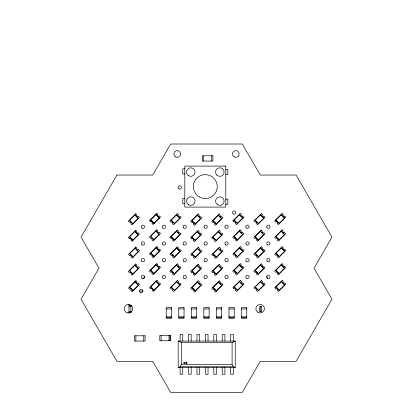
<?xml version="1.0" encoding="UTF-8"?>
<svg xmlns="http://www.w3.org/2000/svg" width="413" height="413" viewBox="0 0 413 413"><rect width="100%" height="100%" fill="white"/><g stroke="black" fill="none" stroke-linecap="round" stroke-linejoin="round"><path stroke-width="0.62" d="M143.719 278.538L144.829 276.276M178.179 367.622L180.089 366.734L181.317 364.462L181.317 342.537L178.179 341.076L178.179 367.622L235.25 367.622L235.25 341.076L178.179 341.076M129.718 220.248L134.839 215.127L134.839 214.662L138.567 218.384L138.097 218.384L132.976 223.51L132.976 223.975L129.248 220.248L129.718 220.248L132.976 223.51M129.672 236.701L134.793 231.579L134.793 231.115L138.52 234.842L138.05 234.842L132.929 239.963L132.929 240.428L129.207 236.701L129.672 236.701L132.929 239.963M150.771 219.845L155.892 214.724L155.892 214.259L159.619 217.981L159.155 217.981L154.034 223.108L154.034 223.572L150.306 219.845L150.771 219.845L154.034 223.108M129.806 253.468L134.927 248.342L134.927 247.877L138.654 251.605L138.185 251.605L133.063 256.726L133.063 257.191L129.336 253.468L129.806 253.468L133.063 256.726M150.724 236.298L155.851 231.177L155.851 230.712L159.573 234.439L159.108 234.439L153.987 239.561L153.987 240.025L150.26 236.298L150.724 236.298L153.987 239.561M171.292 220.114L176.413 214.992L176.413 214.528L180.14 218.25L179.67 218.25L174.549 223.376L174.549 223.841L170.827 220.114L171.292 220.114L174.549 223.376M129.672 270.5L134.793 265.378L134.793 264.909L138.52 268.636L138.05 268.636L132.929 273.757L132.929 274.222L129.207 270.5L129.672 270.5L132.929 273.757M150.859 253.066L155.98 247.939L155.98 247.475L159.707 251.202L159.242 251.202L154.121 256.323L154.121 256.788L150.394 253.066L150.859 253.066L154.121 256.323M171.245 236.566L176.366 231.445L176.366 230.981L180.094 234.708L179.629 234.708L174.503 239.829L174.503 240.294L170.781 236.566L171.245 236.566L174.503 239.829M192.076 220.516L197.202 215.395L197.202 214.93L200.924 218.653L200.46 218.653L195.339 223.779L195.339 224.244L191.611 220.516L192.076 220.516L195.339 223.779M129.806 287.128L134.927 282.007L134.927 281.542L138.654 285.264L138.185 285.264L133.063 290.391L133.063 290.855L129.336 287.128L129.806 287.128L133.063 290.391M150.724 270.097L155.851 264.976L155.851 264.506L159.573 268.233L159.108 268.233L153.987 273.354L153.987 273.824L150.26 270.097L150.724 270.097L153.987 273.354M171.38 253.334L176.501 248.208L176.501 247.743L180.228 251.471L179.763 251.471L174.637 256.592L174.637 257.056L170.915 253.334L171.38 253.334L174.637 256.592M192.03 236.969L197.156 231.848L197.156 231.383L200.878 235.111L200.413 235.111L195.292 240.232L195.292 240.696L191.565 236.969L192.03 236.969L195.292 240.232M213.134 220.516L218.255 215.395L218.255 214.93L221.982 218.653L221.518 218.653L216.391 223.779L216.391 224.244L212.669 220.516L213.134 220.516L216.391 223.779M150.859 286.725L155.98 281.604L155.98 281.139L159.707 284.862L159.242 284.862L154.121 289.988L154.121 290.453L150.394 286.725L150.859 286.725L154.121 289.988M171.245 270.365L176.366 265.244L176.366 264.774L180.094 268.502L179.629 268.502L174.503 273.623L174.503 274.087L170.781 270.365L171.245 270.365L174.503 273.623M192.164 253.737L197.29 248.611L197.29 248.146L201.012 251.873L200.548 251.873L195.426 256.994L195.426 257.459L191.699 253.737L192.164 253.737L195.426 256.994M213.087 236.969L218.209 231.848L218.209 231.383L221.936 235.111L221.471 235.111L216.345 240.232L216.345 240.696L212.623 236.969L213.087 236.969L216.345 240.232M234.186 219.979L239.313 214.858L239.313 214.393L243.035 218.116L242.57 218.116L237.449 223.242L237.449 223.707L233.722 219.979L234.186 219.979L237.449 223.242M171.38 286.994L176.501 281.873L176.501 281.408L180.228 285.13L179.763 285.13L174.637 290.256L174.637 290.721L170.915 286.994L171.38 286.994L174.637 290.256M192.03 270.768L197.156 265.647L197.156 265.177L200.878 268.904L200.413 268.904L195.292 274.025L195.292 274.49L191.565 270.768L192.03 270.768L195.292 274.025M213.222 253.737L218.343 248.611L218.343 248.146L222.07 251.873L221.605 251.873L216.479 256.994L216.479 257.459L212.757 253.737L213.222 253.737L216.479 256.994M234.145 236.432L239.266 231.311L239.266 230.846L242.989 234.574L242.524 234.574L237.403 239.695L237.403 240.159L233.675 236.432L234.145 236.432L237.403 239.695M255.244 220.114L260.366 214.992L260.366 214.528L264.093 218.25L263.628 218.25L258.502 223.376L258.502 223.841L254.78 220.114L255.244 220.114L258.502 223.376M192.164 287.396L197.29 282.275L197.29 281.811L201.012 285.533L200.548 285.533L195.426 290.654L195.426 291.124L191.699 287.396L192.164 287.396L195.426 290.654M213.087 270.768L218.209 265.647L218.209 265.177L221.936 268.904L221.471 268.904L216.345 274.025L216.345 274.49L212.623 270.768L213.087 270.768L216.345 274.025M234.279 253.2L239.401 248.074L239.401 247.609L243.123 251.336L242.658 251.336L237.537 256.458L237.537 256.922L233.81 253.2L234.279 253.2L237.537 256.458M255.198 236.566L260.319 231.445L260.319 230.981L264.046 234.708L263.582 234.708L258.461 239.829L258.461 240.294L254.733 236.566L255.198 236.566L258.461 239.829M276.034 219.979L281.155 214.858L281.155 214.393L284.877 218.116L284.412 218.116L279.291 223.242L279.291 223.707L275.564 219.979L276.034 219.979L279.291 223.242M213.222 287.396L218.343 282.275L218.343 281.811L222.07 285.533L221.605 285.533L216.479 290.654L216.479 291.124L212.757 287.396L213.222 287.396L216.479 290.654M234.145 270.231L239.266 265.11L239.266 264.64L242.989 268.367L242.524 268.367L237.403 273.489L237.403 273.958L233.675 270.231L234.145 270.231L237.403 273.489M255.332 253.334L260.453 248.208L260.453 247.743L264.181 251.471L263.716 251.471L258.595 256.592L258.595 257.056L254.867 253.334L255.332 253.334L258.595 256.592M275.987 236.432L281.108 231.311L281.108 230.846L284.836 234.574L284.366 234.574L279.245 239.695L279.245 240.159L275.517 236.432L275.987 236.432L279.245 239.695M234.279 286.859L239.401 281.738L239.401 281.274L243.123 284.996L242.658 284.996L237.537 290.122L237.537 290.587L233.81 286.859L234.279 286.859L237.537 290.122M255.198 270.365L260.319 265.244L260.319 264.774L264.046 268.502L263.582 268.502L258.461 273.623L258.461 274.087L254.733 270.365L255.198 270.365L258.461 273.623M276.121 253.2L281.243 248.074L281.243 247.609L284.97 251.336L284.5 251.336L279.379 256.458L279.379 256.922L275.652 253.2L276.121 253.2L279.379 256.458M255.332 286.994L260.453 281.873L260.453 281.408L264.181 285.13L263.716 285.13L258.595 290.256L258.595 290.721L254.867 286.994L255.332 286.994L258.595 290.256M275.987 270.231L281.108 265.11L281.108 264.64L284.836 268.367L284.366 268.367L279.245 273.489L279.245 273.958L275.517 270.231L275.987 270.231L279.245 273.489M276.121 286.859L281.243 281.738L281.243 281.274L284.97 284.996L284.5 284.996L279.379 290.122L279.379 290.587L275.652 286.859L276.121 286.859L279.379 290.122M181.317 342.537L232.106 342.537L235.25 341.076M184.807 168.829L182.758 168.829L182.758 173.956L184.807 173.956M225.803 169.516L227.852 169.516L227.852 174.637L225.803 174.637M184.807 198.555L182.758 198.555L182.758 203.676L184.807 203.676M225.803 199.236L227.852 199.236L227.852 204.363L225.803 204.363M139.196 291.031L143.032 291.031M128.975 305.615L131.804 305.615M128.975 306.27L130.936 306.27M166.227 308.939L171.498 308.939M178.772 308.939L184.043 308.939M191.322 308.939L196.588 308.939M203.867 308.939L209.133 308.939M216.412 308.939L221.678 308.939M228.957 308.939L234.228 308.939M241.502 308.939L246.773 308.939M128.975 311.758L130.936 311.758M128.975 312.414L131.169 312.414M166.227 316.843L171.498 316.843M178.772 316.843L184.043 316.843M191.322 316.843L196.588 316.843M203.867 316.843L209.133 316.843M216.412 316.843L221.678 316.843M228.957 316.843L234.228 316.843M241.502 316.843L246.773 316.843M166.227 317.834L171.498 317.834M178.772 317.834L184.043 317.834M191.322 317.834L196.588 317.834M203.867 317.834L209.133 317.834M216.412 317.834L221.678 317.834M228.957 317.834L234.228 317.834M241.502 317.834L246.773 317.834M181.317 364.462L232.106 364.462L233.335 366.734L235.25 367.622M180.089 366.734L233.335 366.734M281.155 214.858L284.412 218.116M281.108 231.311L284.366 234.574M260.366 214.992L263.628 218.25M281.243 248.074L284.5 251.336M260.319 231.445L263.582 234.708M239.313 214.858L242.57 218.116M281.108 265.11L284.366 268.367M260.453 248.208L263.716 251.471M239.266 231.311L242.524 234.574M218.255 215.395L221.518 218.653M281.243 281.738L284.5 284.996M260.319 265.244L263.582 268.502M239.401 248.074L242.658 251.336M218.209 231.848L221.471 235.111M197.202 215.395L200.46 218.653M260.453 281.873L263.716 285.13M239.266 265.11L242.524 268.367M218.343 248.611L221.605 251.873M197.156 231.848L200.413 235.111M176.413 214.992L179.67 218.25M239.401 281.738L242.658 284.996M218.209 265.647L221.471 268.904M197.29 248.611L200.548 251.873M176.366 231.445L179.629 234.708M155.892 214.724L159.155 217.981M218.343 282.275L221.605 285.533M197.156 265.647L200.413 268.904M176.501 248.208L179.763 251.471M155.851 231.177L159.108 234.439M134.839 215.127L138.097 218.384M197.29 282.275L200.548 285.533M176.366 265.244L179.629 268.502M155.98 247.939L159.242 251.202M134.793 231.579L138.05 234.842M176.501 281.873L179.763 285.13M155.851 264.976L159.108 268.233M134.927 248.342L138.185 251.605M155.98 281.604L159.242 284.862M134.793 265.378L138.05 268.636M134.927 282.007L138.185 285.264M260.732 306.27L260.732 311.758M233.324 341.076L233.324 334.442L230.671 334.442L230.671 341.076M233.324 367.622L233.324 374.255L230.671 374.255L230.671 367.622M232.106 342.537L232.106 364.462M224.894 341.076L224.894 334.442L222.24 334.442L222.24 341.076M224.894 367.622L224.894 374.255L222.24 374.255L222.24 367.622M216.469 341.076L216.469 334.442L213.815 334.442L213.815 341.076M216.469 367.622L216.469 374.255L213.815 374.255L213.815 367.622M211.585 155.789L211.585 161.06M208.038 341.076L208.038 334.442L205.385 334.442L205.385 341.076M208.038 367.622L208.038 374.255L205.385 374.255L205.385 367.622M203.681 155.789L203.681 161.06M199.613 341.076L199.613 334.442L196.955 334.442L196.955 341.076M199.613 367.622L199.613 374.255L196.955 374.255L196.955 367.622M191.183 341.076L191.183 334.442L188.529 334.442L188.529 341.076M191.183 367.622L191.183 374.255L188.529 374.255L188.529 367.622M182.758 341.076L182.758 334.442L180.099 334.442L180.099 341.076M182.758 367.622L182.758 374.255L180.099 374.255L180.099 367.622M169.975 335.485L169.975 340.751M168.989 335.485L168.989 340.751M161.085 335.485L161.085 340.751M143.765 335.79L143.765 341.061M135.862 335.79L135.862 341.061M130.936 305.475L130.936 312.414M128.975 304.366L128.975 313.028M143.59 278.481A72.254 72.254 0 0 1 144.7 276.209M266.571 276.529A66.039 66.039 0 0 1 267.748 278.703M116.889 175.05L81.041 237.134L98.965 268.176L81.041 299.224L116.889 361.308L152.733 361.308L170.657 392.35L242.343 392.35L260.267 361.308L296.111 361.308L331.959 299.224L314.035 268.176L331.959 237.134L296.111 175.05L260.267 175.05L242.343 144.008L170.657 144.008L152.733 175.05L116.889 175.05M135.769 213.727L128.319 221.182L129.486 222.344A0.986 0.986 0 0 1 130.88 222.344A0.986 0.986 0 0 1 130.88 223.743L132.046 224.904L139.496 217.455L138.329 216.288A0.986 0.986 0 0 1 136.935 216.288A0.986 0.986 0 0 1 136.935 214.894L135.769 213.727M135.722 230.186L128.273 237.635L129.439 238.797A0.986 0.986 0 0 1 130.833 238.797A0.986 0.986 0 0 1 130.833 240.196L132 241.357L139.449 233.908L138.288 232.746A0.986 0.986 0 0 1 136.889 232.746A0.986 0.986 0 0 1 136.889 231.347L135.722 230.186M156.826 213.325L149.377 220.779L150.538 221.941A0.986 0.986 0 0 1 151.938 221.941A0.986 0.986 0 0 1 151.938 223.34L153.099 224.502L160.549 217.052L159.387 215.885A0.986 0.986 0 0 1 157.988 215.885A0.986 0.986 0 0 1 157.988 214.492L156.826 213.325M135.856 246.948L128.407 254.398L129.574 255.564A0.986 0.986 0 0 1 130.967 255.564A0.986 0.986 0 0 1 130.967 256.958L132.134 258.125L139.584 250.67L138.417 249.509A0.986 0.986 0 0 1 137.023 249.509A0.986 0.986 0 0 1 137.023 248.11L135.856 246.948M156.78 229.783L149.33 237.232L150.492 238.394A0.986 0.986 0 0 1 151.891 238.394A0.986 0.986 0 0 1 151.891 239.793L153.053 240.955L160.507 233.505L159.341 232.343A0.986 0.986 0 0 1 157.942 232.343A0.986 0.986 0 0 1 157.942 230.944L156.78 229.783M177.342 213.593L169.893 221.048L171.059 222.209A0.986 0.986 0 0 1 172.453 222.209A0.986 0.986 0 0 1 172.453 223.609L173.62 224.77L181.07 217.321L179.908 216.154A0.986 0.986 0 0 1 178.509 216.154A0.986 0.986 0 0 1 178.509 214.76L177.342 213.593M135.722 263.979L128.273 271.429L129.439 272.595A0.986 0.986 0 0 1 130.833 272.595A0.986 0.986 0 0 1 130.833 273.989L132 275.156L139.449 267.707L138.288 266.54A0.986 0.986 0 0 1 136.889 266.54A0.986 0.986 0 0 1 136.889 265.141L135.722 263.979M156.914 246.546L149.465 253.995L150.626 255.162A0.986 0.986 0 0 1 152.025 255.162A0.986 0.986 0 0 1 152.025 256.556L153.187 257.722L160.642 250.268L159.475 249.106A0.986 0.986 0 0 1 158.076 249.106A0.986 0.986 0 0 1 158.076 247.707L156.914 246.546M177.301 230.051L169.846 237.501L171.013 238.662A0.986 0.986 0 0 1 172.407 238.662A0.986 0.986 0 0 1 172.407 240.061L173.574 241.223L181.023 233.773L179.861 232.612A0.986 0.986 0 0 1 178.462 232.612A0.986 0.986 0 0 1 178.462 231.213L177.301 230.051M198.132 213.996L190.682 221.445L191.844 222.612A0.986 0.986 0 0 1 193.243 222.612A0.986 0.986 0 0 1 193.243 224.011L194.404 225.173L201.859 217.723L200.692 216.557A0.986 0.986 0 0 1 199.298 216.557A0.986 0.986 0 0 1 199.298 215.163L198.132 213.996M135.856 280.608L128.407 288.057L129.574 289.224A0.986 0.986 0 0 1 130.967 289.224A0.986 0.986 0 0 1 130.967 290.623L132.134 291.785L139.584 284.335L138.417 283.168A0.986 0.986 0 0 1 137.023 283.168A0.986 0.986 0 0 1 137.023 281.774L135.856 280.608M156.78 263.577L149.33 271.026L150.492 272.193A0.986 0.986 0 0 1 151.891 272.193A0.986 0.986 0 0 1 151.891 273.587L153.053 274.753L160.507 267.304L159.341 266.137A0.986 0.986 0 0 1 157.942 266.137A0.986 0.986 0 0 1 157.942 264.743L156.78 263.577M177.435 246.814L169.98 254.263L171.147 255.43A0.986 0.986 0 0 1 172.541 255.43A0.986 0.986 0 0 1 172.541 256.824L173.708 257.991L181.157 250.536L179.996 249.375A0.986 0.986 0 0 1 178.597 249.375A0.986 0.986 0 0 1 178.597 247.976L177.435 246.814M198.085 230.449L190.636 237.903L191.797 239.065A0.986 0.986 0 0 1 193.196 239.065A0.986 0.986 0 0 1 193.196 240.464L194.363 241.626L201.812 234.176L200.646 233.015A0.986 0.986 0 0 1 199.252 233.015A0.986 0.986 0 0 1 199.252 231.616L198.085 230.449M219.189 213.996L211.735 221.445L212.901 222.612A0.986 0.986 0 0 1 214.295 222.612A0.986 0.986 0 0 1 214.295 224.011L215.462 225.173L222.912 217.723L221.75 216.557A0.986 0.986 0 0 1 220.351 216.557A0.986 0.986 0 0 1 220.351 215.163L219.189 213.996M156.914 280.205L149.465 287.66L150.626 288.821A0.986 0.986 0 0 1 152.025 288.821A0.986 0.986 0 0 1 152.025 290.22L153.187 291.382L160.642 283.932L159.475 282.766A0.986 0.986 0 0 1 158.076 282.766A0.986 0.986 0 0 1 158.076 281.372L156.914 280.205M177.301 263.845L169.846 271.295L171.013 272.461A0.986 0.986 0 0 1 172.407 272.461A0.986 0.986 0 0 1 172.407 273.855L173.574 275.022L181.023 267.572L179.861 266.406A0.986 0.986 0 0 1 178.462 266.406A0.986 0.986 0 0 1 178.462 265.007L177.301 263.845M198.219 247.217L190.77 254.666L191.931 255.828A0.986 0.986 0 0 1 193.33 255.828A0.986 0.986 0 0 1 193.33 257.227L194.492 258.393L201.947 250.939L200.78 249.777A0.986 0.986 0 0 1 199.386 249.777A0.986 0.986 0 0 1 199.386 248.378L198.219 247.217M219.143 230.449L211.688 237.903L212.855 239.065A0.986 0.986 0 0 1 214.254 239.065A0.986 0.986 0 0 1 214.254 240.464L215.416 241.626L222.865 234.176L221.704 233.015A0.986 0.986 0 0 1 220.305 233.015A0.986 0.986 0 0 1 220.305 231.616L219.143 230.449M240.242 213.459L232.793 220.914L233.954 222.075A0.986 0.986 0 0 1 235.353 222.075A0.986 0.986 0 0 1 235.353 223.474L236.515 224.636L243.969 217.186L242.803 216.02A0.986 0.986 0 0 1 241.409 216.02A0.986 0.986 0 0 1 241.409 214.626L240.242 213.459M177.435 280.473L169.98 287.928L171.147 289.09A0.986 0.986 0 0 1 172.541 289.09A0.986 0.986 0 0 1 172.541 290.489L173.708 291.65L181.157 284.201L179.996 283.034A0.986 0.986 0 0 1 178.597 283.034A0.986 0.986 0 0 1 178.597 281.64L177.435 280.473M198.085 264.248L190.636 271.697L191.797 272.864A0.986 0.986 0 0 1 193.196 272.864A0.986 0.986 0 0 1 193.196 274.258L194.363 275.425L201.812 267.975L200.646 266.808A0.986 0.986 0 0 1 199.252 266.808A0.986 0.986 0 0 1 199.252 265.409L198.085 264.248M219.277 247.217L211.823 254.666L212.989 255.828A0.986 0.986 0 0 1 214.388 255.828A0.986 0.986 0 0 1 214.388 257.227L215.55 258.393L222.999 250.939L221.838 249.777A0.986 0.986 0 0 1 220.439 249.777A0.986 0.986 0 0 1 220.439 248.378L219.277 247.217M240.196 229.917L232.746 237.367L233.908 238.528A0.986 0.986 0 0 1 235.307 238.528A0.986 0.986 0 0 1 235.307 239.927L236.473 241.089L243.923 233.639L242.756 232.478A0.986 0.986 0 0 1 241.362 232.478A0.986 0.986 0 0 1 241.362 231.079L240.196 229.917M261.3 213.593L253.845 221.048L255.012 222.209A0.986 0.986 0 0 1 256.411 222.209A0.986 0.986 0 0 1 256.411 223.609L257.573 224.77L265.022 217.321L263.861 216.154A0.986 0.986 0 0 1 262.462 216.154A0.986 0.986 0 0 1 262.462 214.76L261.3 213.593M198.219 280.876L190.77 288.326L191.931 289.492A0.986 0.986 0 0 1 193.33 289.492A0.986 0.986 0 0 1 193.33 290.891L194.492 292.053L201.947 284.603L200.78 283.437A0.986 0.986 0 0 1 199.386 283.437A0.986 0.986 0 0 1 199.386 282.043L198.219 280.876M219.143 264.248L211.688 271.697L212.855 272.864A0.986 0.986 0 0 1 214.254 272.864A0.986 0.986 0 0 1 214.254 274.258L215.416 275.425L222.865 267.975L221.704 266.808A0.986 0.986 0 0 1 220.305 266.808A0.986 0.986 0 0 1 220.305 265.409L219.143 264.248M240.33 246.68L232.88 254.129L234.042 255.296A0.986 0.986 0 0 1 235.441 255.296A0.986 0.986 0 0 1 235.441 256.69L236.608 257.857L244.057 250.402L242.89 249.24A0.986 0.986 0 0 1 241.497 249.24A0.986 0.986 0 0 1 241.497 247.841L240.33 246.68M261.253 230.051L253.799 237.501L254.966 238.662A0.986 0.986 0 0 1 256.365 238.662A0.986 0.986 0 0 1 256.365 240.061L257.526 241.223L264.976 233.773L263.814 232.612A0.986 0.986 0 0 1 262.415 232.612A0.986 0.986 0 0 1 262.415 231.213L261.253 230.051M282.084 213.459L274.635 220.914L275.796 222.075A0.986 0.986 0 0 1 277.195 222.075A0.986 0.986 0 0 1 277.195 223.474L278.362 224.636L285.811 217.186L284.645 216.02A0.986 0.986 0 0 1 283.251 216.02A0.986 0.986 0 0 1 283.251 214.626L282.084 213.459M219.277 280.876L211.823 288.326L212.989 289.492A0.986 0.986 0 0 1 214.388 289.492A0.986 0.986 0 0 1 214.388 290.891L215.55 292.053L222.999 284.603L221.838 283.437A0.986 0.986 0 0 1 220.439 283.437A0.986 0.986 0 0 1 220.439 282.043L219.277 280.876M240.196 263.711L232.746 271.16L233.908 272.327A0.986 0.986 0 0 1 235.307 272.327A0.986 0.986 0 0 1 235.307 273.721L236.473 274.888L243.923 267.438L242.756 266.271A0.986 0.986 0 0 1 241.362 266.271A0.986 0.986 0 0 1 241.362 264.878L240.196 263.711M261.388 246.814L253.933 254.263L255.1 255.43A0.986 0.986 0 0 1 256.499 255.43A0.986 0.986 0 0 1 256.499 256.824L257.66 257.991L265.11 250.536L263.948 249.375A0.986 0.986 0 0 1 262.549 249.375A0.986 0.986 0 0 1 262.549 247.976L261.388 246.814M282.038 229.917L274.588 237.367L275.755 238.528A0.986 0.986 0 0 1 277.149 238.528A0.986 0.986 0 0 1 277.149 239.927L278.316 241.089L285.765 233.639L284.598 232.478A0.986 0.986 0 0 1 283.204 232.478A0.986 0.986 0 0 1 283.204 231.079L282.038 229.917M240.33 280.339L232.88 287.794L234.042 288.955A0.986 0.986 0 0 1 235.441 288.955A0.986 0.986 0 0 1 235.441 290.354L236.608 291.516L244.057 284.067L242.89 282.9A0.986 0.986 0 0 1 241.497 282.9A0.986 0.986 0 0 1 241.497 281.506L240.33 280.339M261.253 263.845L253.799 271.295L254.966 272.461A0.986 0.986 0 0 1 256.365 272.461A0.986 0.986 0 0 1 256.365 273.855L257.526 275.022L264.976 267.572L263.814 266.406A0.986 0.986 0 0 1 262.415 266.406A0.986 0.986 0 0 1 262.415 265.007L261.253 263.845M282.172 246.68L274.722 254.129L275.889 255.296A0.986 0.986 0 0 1 277.283 255.296A0.986 0.986 0 0 1 277.283 256.69L278.45 257.857L285.899 250.402L284.733 249.24A0.986 0.986 0 0 1 283.339 249.24A0.986 0.986 0 0 1 283.339 247.841L282.172 246.68M261.388 280.473L253.933 287.928L255.1 289.09A0.986 0.986 0 0 1 256.499 289.09A0.986 0.986 0 0 1 256.499 290.489L257.66 291.65L265.11 284.201L263.948 283.034A0.986 0.986 0 0 1 262.549 283.034A0.986 0.986 0 0 1 262.549 281.64L261.388 280.473M282.038 263.711L274.588 271.16L275.755 272.327A0.986 0.986 0 0 1 277.149 272.327A0.986 0.986 0 0 1 277.149 273.721L278.316 274.888L285.765 267.438L284.598 266.271A0.986 0.986 0 0 1 283.204 266.271A0.986 0.986 0 0 1 283.204 264.878L282.038 263.711M282.172 280.339L274.722 287.794L275.889 288.955A0.986 0.986 0 0 1 277.283 288.955A0.986 0.986 0 0 1 277.283 290.354L278.45 291.516L285.899 284.067L284.733 282.9A0.986 0.986 0 0 1 283.339 282.9A0.986 0.986 0 0 1 283.339 281.506L282.172 280.339M212.901 155.789L202.365 155.789L202.365 161.06L212.901 161.06L212.901 155.789M225.803 166.098L184.807 166.098L184.807 207.094L225.803 207.094L225.803 166.098M261.713 306.27L259.751 306.27L259.751 311.758L261.713 311.758L261.713 306.27M171.498 307.623L166.227 307.623L166.227 318.16L171.498 318.16L171.498 307.623M184.043 307.623L178.772 307.623L178.772 318.16L184.043 318.16L184.043 307.623M196.588 307.623L191.322 307.623L191.322 318.16L196.588 318.16L196.588 307.623M209.133 307.623L203.867 307.623L203.867 318.16L209.133 318.16L209.133 307.623M221.678 307.623L216.412 307.623L216.412 318.16L221.678 318.16L221.678 307.623M234.228 307.623L228.957 307.623L228.957 318.16L234.228 318.16L234.228 307.623M246.773 307.623L241.502 307.623L241.502 318.16L246.773 318.16L246.773 307.623M170.306 335.485L159.769 335.485L159.769 340.751L170.306 340.751L170.306 335.485M145.082 335.79L134.545 335.79L134.545 341.061L145.082 341.061L145.082 335.79M186.882 362.113L186.552 362.113L186.552 362.681L183.666 362.681L183.666 363.012L184.115 363.672L184.404 363.672L184.404 363.094L186.552 363.094L186.552 363.672L186.882 363.672L186.882 362.113M188.653 175.773A4.269 4.269 0 0 0 195.055 172.076A4.269 4.269 0 0 0 188.653 168.38A4.269 4.269 0 0 0 188.653 175.773M217.692 204.817A4.269 4.269 0 0 0 224.099 201.116A4.269 4.269 0 0 0 217.692 197.419A4.269 4.269 0 0 0 217.692 204.817M188.648 204.817A4.269 4.269 0 0 0 195.055 201.116A4.269 4.269 0 0 0 188.648 197.419A4.269 4.269 0 0 0 188.648 204.817M216.81 175.091A4.269 4.269 0 0 0 223.949 173.176A4.269 4.269 0 0 0 218.725 167.952A4.269 4.269 0 0 0 216.81 175.091M199.329 196.949A11.956 11.956 0 0 0 217.264 186.593A11.956 11.956 0 0 0 199.329 176.243A11.956 11.956 0 0 0 199.329 196.949M204.843 278.352A1.647 1.647 0 0 0 207.311 276.927A1.647 1.647 0 0 0 204.843 275.502A1.647 1.647 0 0 0 204.843 278.352M183.326 244.295A1.647 1.647 0 0 0 186.18 244.295A1.647 1.647 0 0 0 184.756 241.827A1.647 1.647 0 0 0 183.326 244.295M142.113 244.899A1.647 1.647 0 0 0 144.581 243.474A1.647 1.647 0 0 0 142.113 242.049A1.647 1.647 0 0 0 142.113 244.899M225.147 227.568A1.647 1.647 0 0 0 227.997 227.568A1.647 1.647 0 0 0 226.572 225.1A1.647 1.647 0 0 0 225.147 227.568M163.021 244.899A1.647 1.647 0 0 0 165.489 243.474A1.647 1.647 0 0 0 163.021 242.049A1.647 1.647 0 0 0 163.021 244.899M246.055 227.568A1.647 1.647 0 0 0 248.91 227.568A1.647 1.647 0 0 0 247.485 225.1A1.647 1.647 0 0 0 246.055 227.568M225.751 278.352A1.647 1.647 0 0 0 228.219 276.927A1.647 1.647 0 0 0 225.751 275.502A1.647 1.647 0 0 0 225.751 278.352M246.659 278.352A1.647 1.647 0 0 0 249.132 276.927A1.647 1.647 0 0 0 246.659 275.502A1.647 1.647 0 0 0 246.659 278.352M140.441 292.574A1.647 1.647 0 0 0 142.908 291.144A1.647 1.647 0 0 0 140.441 289.72A1.647 1.647 0 0 0 140.441 292.574M267.567 278.352A1.647 1.647 0 0 0 270.04 276.927A1.647 1.647 0 0 0 267.567 275.502A1.647 1.647 0 0 0 267.567 278.352M142.113 278.352A1.647 1.647 0 0 0 144.581 276.927A1.647 1.647 0 0 0 142.113 275.502A1.647 1.647 0 0 0 142.113 278.352M183.93 261.625A1.647 1.647 0 0 0 186.402 260.2A1.647 1.647 0 0 0 183.93 258.775A1.647 1.647 0 0 0 183.93 261.625M204.843 261.625A1.647 1.647 0 0 0 207.311 260.2A1.647 1.647 0 0 0 204.843 258.775A1.647 1.647 0 0 0 204.843 261.625M225.751 261.625A1.647 1.647 0 0 0 228.219 260.2A1.647 1.647 0 0 0 225.751 258.775A1.647 1.647 0 0 0 225.751 261.625M246.659 261.625A1.647 1.647 0 0 0 249.132 260.2A1.647 1.647 0 0 0 246.659 258.775A1.647 1.647 0 0 0 246.659 261.625M267.567 261.625A1.647 1.647 0 0 0 270.04 260.2A1.647 1.647 0 0 0 267.567 258.775A1.647 1.647 0 0 0 267.567 261.625M141.509 261.026A1.647 1.647 0 0 0 144.359 261.026A1.647 1.647 0 0 0 142.934 258.553A1.647 1.647 0 0 0 141.509 261.026M163.021 261.625A1.647 1.647 0 0 0 165.489 260.2A1.647 1.647 0 0 0 163.021 258.775A1.647 1.647 0 0 0 163.021 261.625M204.843 244.899A1.647 1.647 0 0 0 207.311 243.474A1.647 1.647 0 0 0 204.843 242.049A1.647 1.647 0 0 0 204.843 244.899M225.751 244.899A1.647 1.647 0 0 0 228.219 243.474A1.647 1.647 0 0 0 225.751 242.049A1.647 1.647 0 0 0 225.751 244.899M246.659 244.899A1.647 1.647 0 0 0 249.132 243.474A1.647 1.647 0 0 0 246.659 242.049A1.647 1.647 0 0 0 246.659 244.899M267.567 244.899A1.647 1.647 0 0 0 270.04 243.474A1.647 1.647 0 0 0 267.567 242.049A1.647 1.647 0 0 0 267.567 244.899M183.93 278.352A1.647 1.647 0 0 0 186.402 276.927A1.647 1.647 0 0 0 183.93 275.502A1.647 1.647 0 0 0 183.93 278.352M163.021 278.352A1.647 1.647 0 0 0 165.489 276.927A1.647 1.647 0 0 0 163.021 275.502A1.647 1.647 0 0 0 163.021 278.352M266.968 227.568A1.647 1.647 0 0 0 269.818 227.568A1.647 1.647 0 0 0 268.393 225.1A1.647 1.647 0 0 0 266.968 227.568M142.113 228.172A1.647 1.647 0 0 0 144.581 226.747A1.647 1.647 0 0 0 142.113 225.317A1.647 1.647 0 0 0 142.113 228.172M163.021 228.172A1.647 1.647 0 0 0 165.489 226.747A1.647 1.647 0 0 0 163.021 225.317A1.647 1.647 0 0 0 163.021 228.172M183.326 227.568A1.647 1.647 0 0 0 186.18 227.568A1.647 1.647 0 0 0 184.756 225.1A1.647 1.647 0 0 0 183.326 227.568M204.239 227.568A1.647 1.647 0 0 0 207.089 227.568A1.647 1.647 0 0 0 205.664 225.1A1.647 1.647 0 0 0 204.239 227.568M233.278 213.955A1.647 1.647 0 0 0 235.746 212.525A1.647 1.647 0 0 0 233.278 211.1A1.647 1.647 0 0 0 233.278 213.955M178.912 188.86A1.647 1.647 0 0 0 181.384 187.435A1.647 1.647 0 0 0 178.912 186.01A1.647 1.647 0 0 0 178.912 188.86M126.316 312.419A4.28 4.28 0 0 0 132.738 308.712A4.28 4.28 0 0 0 126.316 305.006A4.28 4.28 0 0 0 126.316 312.419M258.032 312.419A4.28 4.28 0 0 0 264.454 308.712A4.28 4.28 0 0 0 258.032 305.006A4.28 4.28 0 0 0 258.032 312.419M175.556 156.878A3.345 3.345 0 0 0 180.574 153.977A3.345 3.345 0 0 0 175.556 151.081A3.345 3.345 0 0 0 175.556 156.878M234.099 156.878A3.345 3.345 0 0 0 239.117 153.977A3.345 3.345 0 0 0 234.099 151.081A3.345 3.345 0 0 0 234.099 156.878"/></g></svg>
